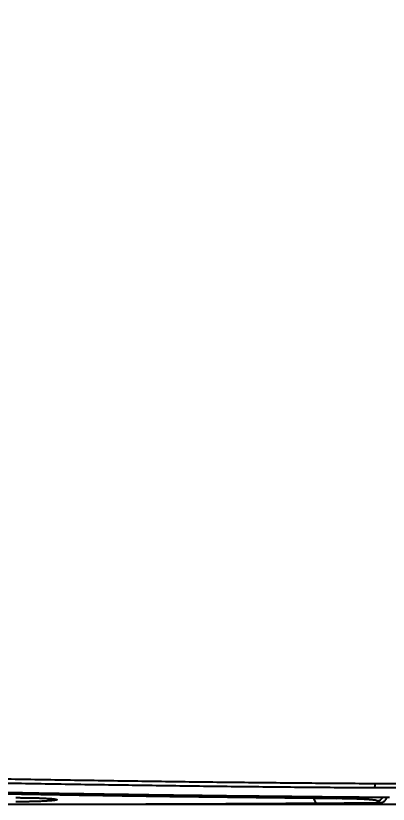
# Model space of a CAD drawing. Extents: x 8541 to 14664, y -60 to 2468.
# Drawn here: x 8964 to 9047.1, y 1487.5 to 1663.6 of the extents above; entities that cross this region are included whole.
import ezdxf

# ---------------------------------------------------------------- set-up
doc = ezdxf.new("R2010")
doc.units = 0
doc.header["$LTSCALE"] = 20
doc.header["$MEASUREMENT"] = 0
doc.layers.get('0').update_dxf_attribs({"linetype": 'CONTINUOUS'})
doc.layers.get('DEFPOINTS').update_dxf_attribs({"linetype": 'CONTINUOUS'})
doc.styles.get("Standard").update_dxf_attribs({"font": 'NanumGothic.ttf'})
doc.dimstyles.get("Standard").update_dxf_attribs({"dimtxt": 2.7, "dimasz": 2.5, "dimexe": 1.5, "dimexo": 1.5, "dimgap": 1.5, "dimtad": 1, "dimdec": 0, "dimlfac": 10, "dimzin": 0, "dimdsep": 46, "dimtxsty": 'Standard', "dimcen": 0, "dimclrt": 2, "dimadec": 0, "dimazin": 0, "dimtfac": 1, "dimtdec": 0, "dimtmove": 0, "dimatfit": 3, "dimfxl": 0, "dimtolj": 1, "dimtzin": 0, "dimarcsym": 0})

# ---------------------------------------------------------------- blocks, each defined once
blk = doc.blocks.new('*D62')
at = {"color": 3, "lineweight": -2}
for p, q in [((8961.43, 1887.21), (9517.03, 1887.21)), ((9511.03, 1863.21), (9511.03, 1712.35)), ((9511.03, 1511.53), (9511.03, 1662.39)), ((8961.43, 1487.53), (9517.03, 1487.53))]:
    blk.add_line(p, q, dxfattribs=at)
at = {"color": 3}
for points in [[(9507.03, 1863.21), (9515.03, 1863.21), (9511.03, 1887.21)], [(9507.03, 1511.53), (9515.03, 1511.53), (9511.03, 1487.53)]]:
    blk.add_solid(points, dxfattribs=at)
at = {"layer": 'DEFPOINTS', "color": 0}
for p in [(8959.63, 1887.21), (8959.63, 1487.53), (9511.03, 1487.53)]:
    blk.add_point(p, dxfattribs=at)
at = {"color": 2, "insert": (9511.03, 1687.37), "char_height": 24, "attachment_point": 5}
blk.add_mtext('\\A1;{\\fNanumGothic|b0|i0|c129|p50;400}', dxfattribs=at)

msp = doc.modelspace()

# ---------------------------------------------------------------- linework, layer by layer
at = {"color": 7, "linetype": 'Continuous'}
msp.add_line((9030.48, 1488.84), (9030.98, 1487.77), dxfattribs=at)
for centre, major_axis, ratio, start_param, end_param in [((9035.6, 1490.29), (-0.02, -1.5), 0.325966, 0.053503, 0.7703), ((9044.65, 1489.79), (-0.74, -1.3), 0.994967, 0.534249, 1.624058)]:
    msp.add_ellipse(centre, major_axis=major_axis, ratio=ratio, start_param=start_param, end_param=end_param, dxfattribs=at)
for points, knots in [([(8931.26, 1493.82), (8940.67, 1493.58), (8950.08, 1493.4), (8964.19, 1493.15), (8968.9, 1493.07), (8978.31, 1492.92), (8983.01, 1492.84), (8992.43, 1492.71), (9001.84, 1492.57), (9011.25, 1492.46), (9020.66, 1492.36), (9025.36, 1492.31), (9032.42, 1492.25), (9034.77, 1492.23), (9039.48, 1492.2), (9041.83, 1492.18), (9044.19, 1492.18)], [0, 0, 0, 0, 0.25, 0.25, 0.375, 0.375, 0.5, 0.5, 0.625, 0.75, 0.75, 0.875, 0.875, 0.9375, 0.9375, 1, 1, 1, 1]), ([(9030.48, 1488.84), (9027.63, 1488.87), (9024.79, 1488.9), (9019.09, 1488.97), (9016.25, 1489), (9007.7, 1489.1), (9002.01, 1489.17), (8990.62, 1489.32), (8984.93, 1489.41), (8973.54, 1489.58), (8967.85, 1489.68), (8959.31, 1489.83), (8956.46, 1489.88), (8950.77, 1489.98), (8945.07, 1490.1), (8939.38, 1490.22), (8933.69, 1490.35), (8930.84, 1490.42), (8916.61, 1490.78), (8905.23, 1491.14), (8893.84, 1491.56)], [0, 0, 0, 0, 0.0625, 0.0625, 0.125, 0.125, 0.25, 0.25, 0.375, 0.375, 0.5, 0.5, 0.5625, 0.5625, 0.625, 0.6875, 0.6875, 0.75, 0.75, 1, 1, 1, 1]), ([(9043.87, 1491.18), (9041.52, 1491.19), (9039.17, 1491.2), (9034.46, 1491.23), (9032.11, 1491.25), (9025.05, 1491.31), (9020.34, 1491.36), (9010.93, 1491.46), (9006.22, 1491.52), (8996.81, 1491.64), (8992.1, 1491.71), (8982.69, 1491.84), (8977.98, 1491.92), (8968.57, 1492.07), (8963.87, 1492.15), (8949.75, 1492.4), (8940.34, 1492.58), (8930.93, 1492.82)], [0, 0, 0, 0, 0.0625, 0.0625, 0.125, 0.125, 0.25, 0.25, 0.375, 0.375, 0.5, 0.5, 0.625, 0.625, 0.75, 0.75, 1, 1, 1, 1]), ([(9044.19, 1492.18), (9044.19, 1492.11), (9044.18, 1492.05), (9044.18, 1491.93), (9044.17, 1491.87), (9044.15, 1491.75), (9044.14, 1491.69), (9044.12, 1491.59), (9044.11, 1491.54), (9044.08, 1491.44), (9044.06, 1491.4), (9044.03, 1491.33), (9044.01, 1491.3), (9043.98, 1491.24), (9043.96, 1491.22), (9043.92, 1491.19), (9043.89, 1491.18), (9043.87, 1491.18)], [0, 0, 0, 0, 0.125, 0.125, 0.25, 0.25, 0.375, 0.375, 0.5, 0.5, 0.625, 0.625, 0.75, 0.75, 0.875, 0.875, 1, 1, 1, 1]), ([(9086.12, 1491.87), (9084.33, 1491.8), (9082.54, 1491.74), (9079.86, 1491.66), (9078.97, 1491.63), (9077.19, 1491.58), (9076.3, 1491.56), (9073.63, 1491.49), (9071.86, 1491.45), (9068.32, 1491.37), (9066.56, 1491.34), (9061.28, 1491.26), (9057.77, 1491.22), (9050.8, 1491.17), (9047.33, 1491.17), (9043.87, 1491.18)], [0, 0, 0, 0, 0.125, 0.125, 0.1875, 0.1875, 0.25, 0.25, 0.375, 0.375, 0.5, 0.5, 0.75, 0.75, 1, 1, 1, 1]), ([(9044.19, 1492.18), (9047.63, 1492.17), (9051.08, 1492.17), (9058.03, 1492.22), (9061.52, 1492.25), (9066.78, 1492.34), (9068.54, 1492.37), (9072.06, 1492.45), (9073.82, 1492.49), (9076.48, 1492.56), (9077.36, 1492.58), (9079.14, 1492.63), (9080.03, 1492.65), (9082.69, 1492.74), (9084.47, 1492.8), (9086.26, 1492.87)], [0, 0, 0, 0, 0.25, 0.25, 0.5, 0.5, 0.625, 0.625, 0.75, 0.75, 0.8125, 0.8125, 0.875, 0.875, 1, 1, 1, 1]), ([(8930.99, 1490.81), (8940.7, 1490.57), (8950.4, 1490.38), (8964.96, 1490.12), (8969.81, 1490.04), (8979.51, 1489.88), (8984.37, 1489.81), (8994.07, 1489.67), (8998.92, 1489.6), (9008.63, 1489.48), (9013.48, 1489.42), (9020.76, 1489.34), (9023.19, 1489.32), (9026.83, 1489.28), (9028.04, 1489.26), (9030.46, 1489.24), (9031.68, 1489.23), (9035.32, 1489.19), (9037.74, 1489.17), (9041.38, 1489.14), (9042.6, 1489.13), (9045.02, 1489.12), (9046.24, 1489.12), (9047.45, 1489.11)], [0, 0, 0, 0, 0.25, 0.25, 0.375, 0.375, 0.5, 0.5, 0.625, 0.625, 0.75, 0.75, 0.8125, 0.8125, 0.84375, 0.84375, 0.875, 0.875, 0.9375, 0.9375, 0.96875, 0.96875, 1, 1, 1, 1]), ([(8888.3, 1488.25), (8894.24, 1488.12), (8900.19, 1488.01), (8912.07, 1487.83), (8918.02, 1487.75), (8926.94, 1487.66), (8929.91, 1487.64), (8935.85, 1487.6), (8938.83, 1487.58), (8947.74, 1487.55), (8953.69, 1487.54), (8965.58, 1487.53), (8974.5, 1487.53), (8983.41, 1487.55), (8989.36, 1487.57), (8992.33, 1487.58), (9001.25, 1487.61), (9007.2, 1487.64), (9016.11, 1487.68), (9019.09, 1487.7), (9025.03, 1487.74), (9028, 1487.75), (9030.98, 1487.77)], [0, 0, 0, 0, 0.125, 0.125, 0.25, 0.25, 0.3125, 0.3125, 0.375, 0.375, 0.5, 0.5, 0.625, 0.6875, 0.6875, 0.75, 0.75, 0.875, 0.875, 0.9375, 0.9375, 1, 1, 1, 1]), ([(8964.05, 1489), (8964.06, 1489), (8964.09, 1489), (8964.14, 1489), (8964.18, 1489), (8964.23, 1489), (8964.27, 1489), (8964.32, 1489), (8964.36, 1489), (8964.41, 1489), (8964.45, 1489), (8964.5, 1489), (8964.55, 1489), (8964.59, 1489), (8964.64, 1489), (8964.68, 1489), (8964.73, 1489), (8964.77, 1489), (8964.82, 1489), (8964.86, 1489), (8964.9, 1489), (8964.95, 1489), (8964.99, 1489), (8965.04, 1489), (8965.08, 1488.99), (8965.13, 1488.99), (8965.17, 1488.99), (8965.22, 1488.99), (8965.26, 1488.99), (8965.31, 1488.99), (8965.35, 1488.99), (8965.4, 1488.99), (8965.44, 1488.99), (8965.49, 1488.99), (8965.53, 1488.99), (8965.58, 1488.99), (8965.62, 1488.99), (8965.66, 1488.99), (8965.71, 1488.99), (8965.75, 1488.99), (8965.8, 1488.99), (8965.98, 1488.99), (8966.29, 1488.98), (8966.72, 1488.98), (8967.15, 1488.97), (8967.57, 1488.96), (8967.99, 1488.95), (8968.39, 1488.94), (8968.78, 1488.93), (8969.2, 1488.92), (8969.65, 1488.9), (8970.12, 1488.89), (8970.56, 1488.87), (8970.97, 1488.84), (8971.35, 1488.82), (8971.7, 1488.8), (8972.02, 1488.77), (8972.3, 1488.75), (8972.55, 1488.72), (8972.77, 1488.69), (8972.94, 1488.66), (8973.08, 1488.63), (8973.18, 1488.6), (8973.23, 1488.57), (8973.25, 1488.54), (8973.24, 1488.51), (8973.18, 1488.48), (8973.08, 1488.45), (8972.94, 1488.42), (8972.77, 1488.39), (8972.56, 1488.37), (8972.31, 1488.34), (8972.03, 1488.31), (8971.71, 1488.29), (8971.36, 1488.26), (8970.98, 1488.24), (8970.5, 1488.21), (8969.9, 1488.18), (8969.3, 1488.16), (8968.79, 1488.14), (8968.39, 1488.13), (8967.99, 1488.12), (8967.58, 1488.11), (8967.16, 1488.1), (8966.73, 1488.1), (8966.29, 1488.09), (8965.97, 1488.09), (8965.76, 1488.09), (8965.67, 1488.09), (8965.57, 1488.08), (8965.48, 1488.08), (8965.38, 1488.08), (8965.29, 1488.08), (8965.19, 1488.08), (8965.1, 1488.08), (8965, 1488.08), (8964.91, 1488.08), (8964.81, 1488.08), (8964.72, 1488.08), (8964.62, 1488.08), (8964.53, 1488.08), (8964.43, 1488.08), (8964.34, 1488.08), (8964.24, 1488.08), (8964.14, 1488.08), (8964.08, 1488.08), (8964.05, 1488.08)], [0, 0, 0, 0, 0.001566, 0.003131, 0.004696, 0.006259, 0.007823, 0.009385, 0.010947, 0.012509, 0.01407, 0.015631, 0.017192, 0.018752, 0.020311, 0.021871, 0.02343, 0.024989, 0.026548, 0.028107, 0.029666, 0.031225, 0.032783, 0.034342, 0.035901, 0.03746, 0.039019, 0.040579, 0.042138, 0.043698, 0.045258, 0.046819, 0.04838, 0.049941, 0.051503, 0.053065, 0.054628, 0.056191, 0.057755, 0.05932, 0.060885, 0.062451, 0.078124, 0.09376, 0.109397, 0.125073, 0.140664, 0.156219, 0.171775, 0.18737, 0.208267, 0.229121, 0.250022, 0.270814, 0.291564, 0.312361, 0.333223, 0.354043, 0.374912, 0.395769, 0.416586, 0.437452, 0.458245, 0.478997, 0.499798, 0.520693, 0.541546, 0.562447, 0.583221, 0.603954, 0.624732, 0.645621, 0.666466, 0.687357, 0.708176, 0.72895, 0.749769, 0.780996, 0.81222, 0.827891, 0.843524, 0.859156, 0.874826, 0.890421, 0.905978, 0.921535, 0.937129, 0.940447, 0.943762, 0.947075, 0.950385, 0.953693, 0.956999, 0.960305, 0.963609, 0.966913, 0.970216, 0.97352, 0.976824, 0.98013, 0.983436, 0.986744, 0.990054, 0.993367, 0.996682, 1, 1, 1, 1]), ([(9044.67, 1488.29), (9044.64, 1488.3), (9044.6, 1488.32), (9044.53, 1488.34), (9044.48, 1488.35), (9044.43, 1488.37), (9044.4, 1488.37), (9044.38, 1488.38), (9044.29, 1488.4), (9044.2, 1488.41), (9044.01, 1488.44), (9043.79, 1488.47), (9043.4, 1488.51), (9043.1, 1488.53), (9042.86, 1488.55), (9042.78, 1488.56), (9042.65, 1488.57), (9042.6, 1488.57), (9042.52, 1488.58), (9042.29, 1488.59), (9041.86, 1488.62), (9041.24, 1488.65), (9040.56, 1488.68), (9040.08, 1488.69), (9039.77, 1488.7), (9039.7, 1488.71), (9039.58, 1488.71), (9039.51, 1488.71), (9039.32, 1488.72), (9039.19, 1488.72), (9038.79, 1488.73), (9038.25, 1488.75), (9037.41, 1488.76), (9036.82, 1488.77), (9036.23, 1488.78), (9035.92, 1488.78), (9035.61, 1488.79)], [0, 0, 0, 0, 0.0625, 0.0625, 0.09375, 0.109375, 0.109375, 0.125, 0.125, 0.1875, 0.1875, 0.25, 0.3125, 0.375, 0.375, 0.40625, 0.40625, 0.421875, 0.421875, 0.4375, 0.5, 0.5625, 0.625, 0.6875, 0.6875, 0.703125, 0.703125, 0.71875, 0.71875, 0.75, 0.75, 0.8125, 0.875, 0.9375, 0.9375, 1, 1, 1, 1]), ([(9045.37, 1487.89), (9045.32, 1487.92), (9045.26, 1487.95), (9045.03, 1488.09), (9044.85, 1488.19), (9044.67, 1488.29)], [0, 0, 0, 0, 0.241703, 0.241703, 1, 1, 1, 1]), ([(9045.37, 1487.89), (9045.47, 1487.89), (9045.57, 1487.9), (9045.69, 1487.93), (9045.71, 1487.93), (9045.76, 1487.95), (9045.78, 1487.95), (9045.85, 1487.97), (9045.94, 1488.01), (9046.03, 1488.05), (9046.09, 1488.09), (9046.11, 1488.1), (9046.15, 1488.12), (9046.17, 1488.14), (9046.27, 1488.21), (9046.35, 1488.27), (9046.45, 1488.37), (9046.48, 1488.41), (9046.53, 1488.46), (9046.54, 1488.48), (9046.57, 1488.52), (9046.59, 1488.54), (9046.65, 1488.64), (9046.7, 1488.73), (9046.74, 1488.84), (9046.75, 1488.86), (9046.77, 1488.91), (9046.78, 1488.93), (9046.8, 1489), (9046.81, 1489.05), (9046.82, 1489.1), (9046.82, 1489.11), (9046.82, 1489.12)], [0, 0, 0, 0, 0.14142, 0.14142, 0.176775, 0.176775, 0.21213, 0.21213, 0.28284, 0.35355, 0.35355, 0.388905, 0.388905, 0.424261, 0.424261, 0.565681, 0.565681, 0.636391, 0.636391, 0.671746, 0.671746, 0.707101, 0.707101, 0.848521, 0.848521, 0.883876, 0.883876, 0.919231, 0.919231, 0.989941, 0.989941, 1, 1, 1, 1])]:
    msp.add_open_spline(points, degree=3, knots=knots, dxfattribs=at)
for points in [[(9029.96, 1488.92), (9030.62, 1488.91), (9031.92, 1488.9), (9033.81, 1488.86), (9035.01, 1488.88), (9035.6, 1488.89)], [(9035.61, 1488.79), (9033.9, 1488.81), (9032.19, 1488.82), (9030.48, 1488.84)], [(9030.98, 1487.77), (9035.78, 1487.8), (9040.57, 1487.82), (9045.37, 1487.89)]]:
    msp.add_open_spline(points, degree=3, dxfattribs=at)

# ---------------------------------------------------------------- dimensions: what is measured, and where the dimension line sits
dim = msp.add_linear_dim(base=(9511.03, 1487.53), p1=(8959.63, 1887.21), p2=(8959.63, 1487.53), angle=90, text='{\\fNanumGothic|b0|i0|c129|p50;<>}', dimstyle='Standard', override={"dimscale": 1.2, "dimtxt": 20, "dimasz": 20, "dimexe": 5, "dimgap": 10, "dimtih": 1, "dimtoh": 1, "dimlfac": 1, "dimzin": 12, "dimclrd": 3, "dimclre": 3, "dimazin": 2, "dimarcsym": 1})
dim.commit()
dim.dimension.update_dxf_attribs({"geometry": '*D62', "text_midpoint": (9511.03, 1687.37)})

doc.saveas('drawing.dxf')
